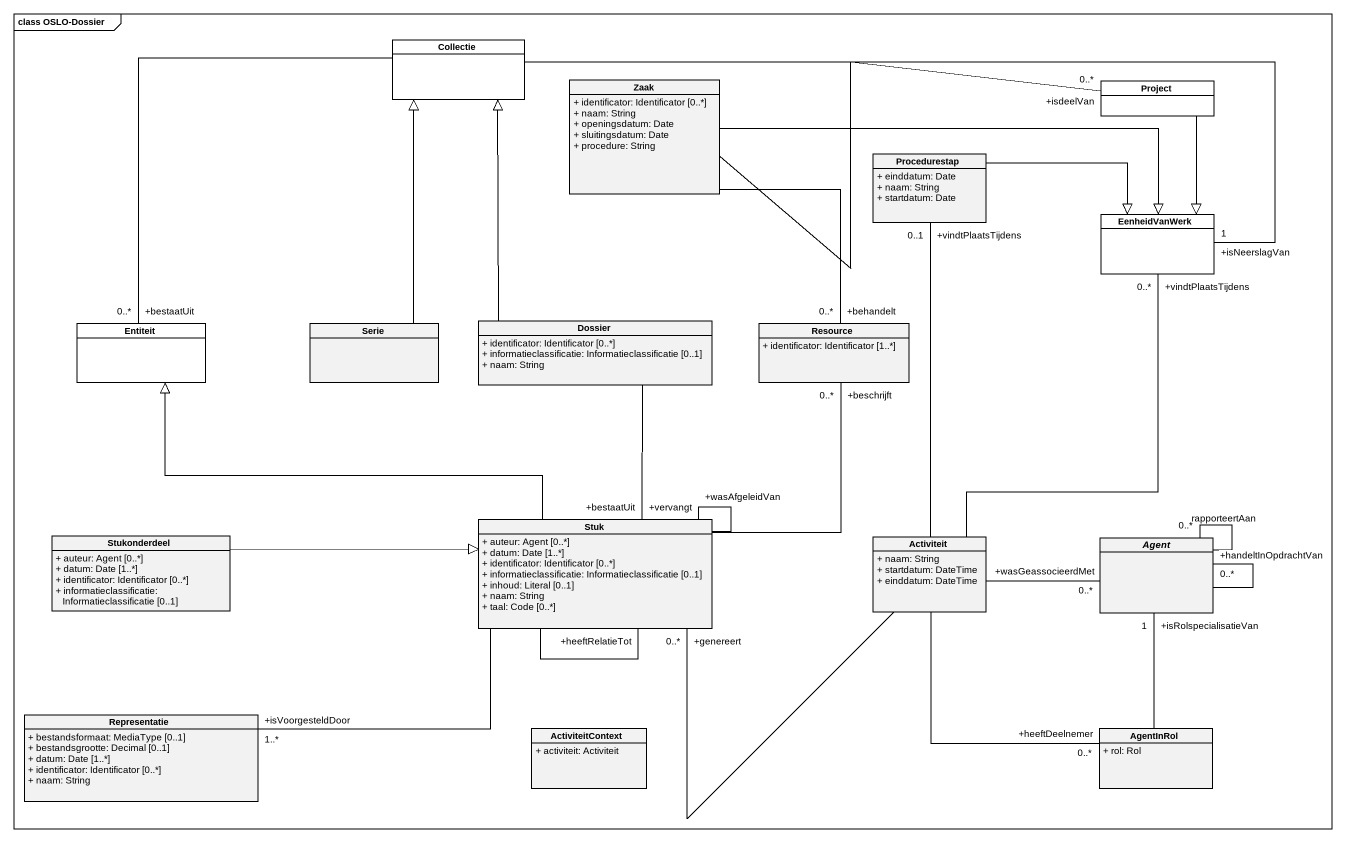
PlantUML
@startuml
mainframe class OSLO-Dossier
hide circle
hide empty members
skinparam classAttributeIconSize 0
class Collectie #FFFFFF
class Zaak {
  + identificator: Identificator [0..*]
  + naam: String
  + openingsdatum: Date
  + sluitingsdatum: Date
  + procedure: String
}
class Project #FFFFFF
class Procedurestap {
  + einddatum: Date
  + naam: String
  + startdatum: Date
}
class EenheidVanWerk #FFFFFF
class Entiteit #FFFFFF
class Serie
class Dossier {
  + identificator: Identificator [0..*]
  + informatieclassificatie: Informatieclassificatie [0..1]
  + naam: String
}
class Resource {
  + identificator: Identificator [1..*]
}
class Stukonderdeel {
  + auteur: Agent [0..*]
  + datum: Date [1..*]
  + identificator: Identificator [0..*]
  + informatieclassificatie: Informatieclassificatie [0..1]
}
class Stuk {
  + auteur: Agent [0..*]
  + datum: Date [1..*]
  + identificator: Identificator [0..*]
  + informatieclassificatie: Informatieclassificatie [0..1]
  + inhoud: Literal [0..1]
  + naam: String
  + taal: Code [0..*]
}
class Activiteit {
  + naam: String
  + startdatum: DateTime
  + einddatum: DateTime
}
abstract class "Agent" as Agent_
class Representatie {
  + bestandsformaat: MediaType [0..1]
  + bestandsgrootte: Decimal [0..1]
  + datum: Date [1..*]
  + identificator: Identificator [0..*]
  + naam: String
}
class ActiviteitContext {
  + activiteit: Activiteit
}
class AgentInRol {
  + rol: Rol
}
Collectie -right- "+isNeerslagVan\n1" EenheidVanWerk
Collectie -- "+bestaatUit\n0..*" Entiteit
Zaak -right- "+isdeelVan\n0..*" Project
Zaak -right-|> EenheidVanWerk
Zaak -- "+behandelt\n0..*" Resource
Project --|> EenheidVanWerk
Procedurestap -right-|> EenheidVanWerk
Serie -up-|> Collectie
Dossier -up-|> Collectie
Dossier -- "+bestaatUit" Stuk
Stukonderdeel -right-|> Stuk
Stuk -left-|> Entiteit
Stuk -up- "+beschrijft\n0..*" Resource
Stuk -- "+vervangt" Stuk
Stuk -- "+wasAfgeleidVan" Stuk
Stuk -- "+heeftRelatieTot" Stuk
Stuk -left- "+isVoorgesteldDoor\n1..*" Representatie
Activiteit -up- "+vindtPlaatsTijdens\n0..1" Procedurestap
Activiteit -up- "+vindtPlaatsTijdens\n0..*" EenheidVanWerk
Activiteit -left- "+genereert\n0..*" Stuk
Activiteit -right- "+wasGeassocieerdMet\n0..*" Agent_
Activiteit -- "+heeftDeelnemer\n0..*" AgentInRol
Agent_ -- "0..*" Agent_ : rapporteertAan
Agent_ -- "+handeltInOpdrachtVan\n0..*" Agent_
AgentInRol -up- "+isRolspecialisatieVan\n1" Agent_
@enduml
